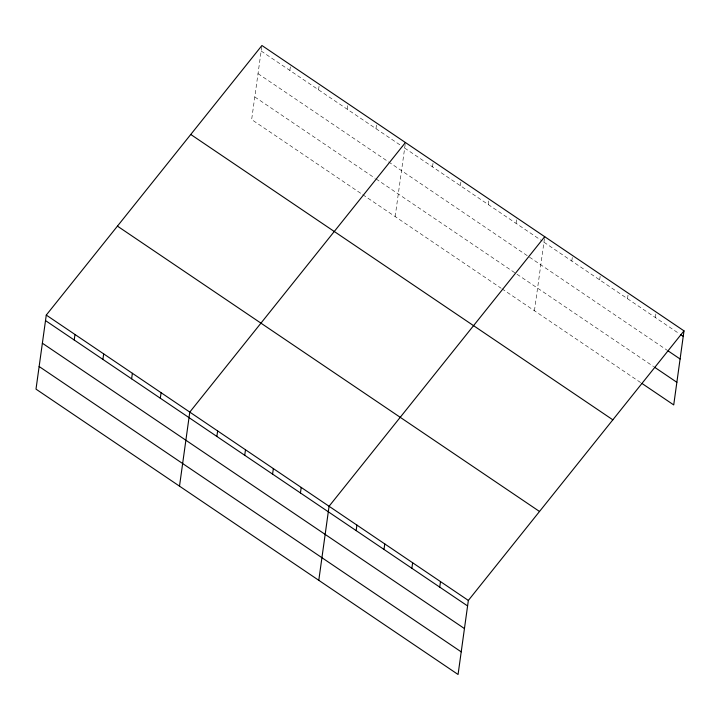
<?xml version="1.0" encoding="UTF-8"?>
<svg xmlns="http://www.w3.org/2000/svg" width="720" height="720" viewBox="0 0 720 720"><rect width="100%" height="100%" fill="white"/><g stroke="black" fill="none" stroke-linecap="round" stroke-linejoin="round"><path stroke-width="0.54" stroke-dasharray="3.6 2.7" d="M261.774 46.611L251.649 119.565L361.827 194.049M289.863 70.434L290.628 64.917M318.564 89.838L319.329 84.321M347.265 109.242L348.03 103.725M375.966 128.646L376.731 123.129M395.154 216.585L405.432 142.533M432.522 166.887L433.287 161.361M460.377 185.715L461.142 180.198M488.232 204.552L489.006 199.035M516.096 223.38L516.861 217.863M534.438 310.752L544.563 237.798M571.806 261.054L572.571 255.528M599.661 279.882L600.426 274.365M627.516 298.719L628.29 293.193M655.38 317.547L656.145 312.03M261.162 51.03L402.813 146.799M404.667 148.05L542.097 240.957M543.951 242.217L679.518 333.873M258.021 73.647L387.639 161.28M388.566 161.901L667.098 350.208M254.79 96.948L375.147 178.317M376.074 178.947L653.652 366.606M362.754 194.679L501.012 288.153M501.939 288.783L641.223 382.95"/><path stroke-width="1.08" d="M46.278 315.081L36 389.133L458.073 674.487L468.351 600.435L684 330.867L261.927 45.513L46.278 315.081L468.351 600.435M74.214 340.002L74.979 334.485M102.915 359.406L103.68 353.889M131.616 378.81L132.381 373.293M160.317 398.214L161.082 392.697M179.505 486.153L189.783 412.101L405.432 142.533M216.873 436.455L217.638 430.938M244.728 455.292L245.493 449.766M272.583 474.12L273.348 468.603M300.438 492.957L301.212 487.431M318.789 580.32L329.067 506.268L544.716 236.7M356.157 530.622L356.922 525.105M384.012 549.459L384.777 543.933M411.867 568.287L412.632 562.77M439.731 587.124L440.496 581.598M684 330.867L673.722 404.919L642.15 383.571M680.445 334.503L683.235 336.384M668.025 350.838L680.094 359.001M654.579 367.236L676.863 382.302M190.764 134.469L612.837 419.823M117.441 226.125L539.514 511.479M45.513 320.598L467.586 605.952M42.372 343.215L464.445 628.569M39.141 366.516L461.214 651.87"/></g></svg>
